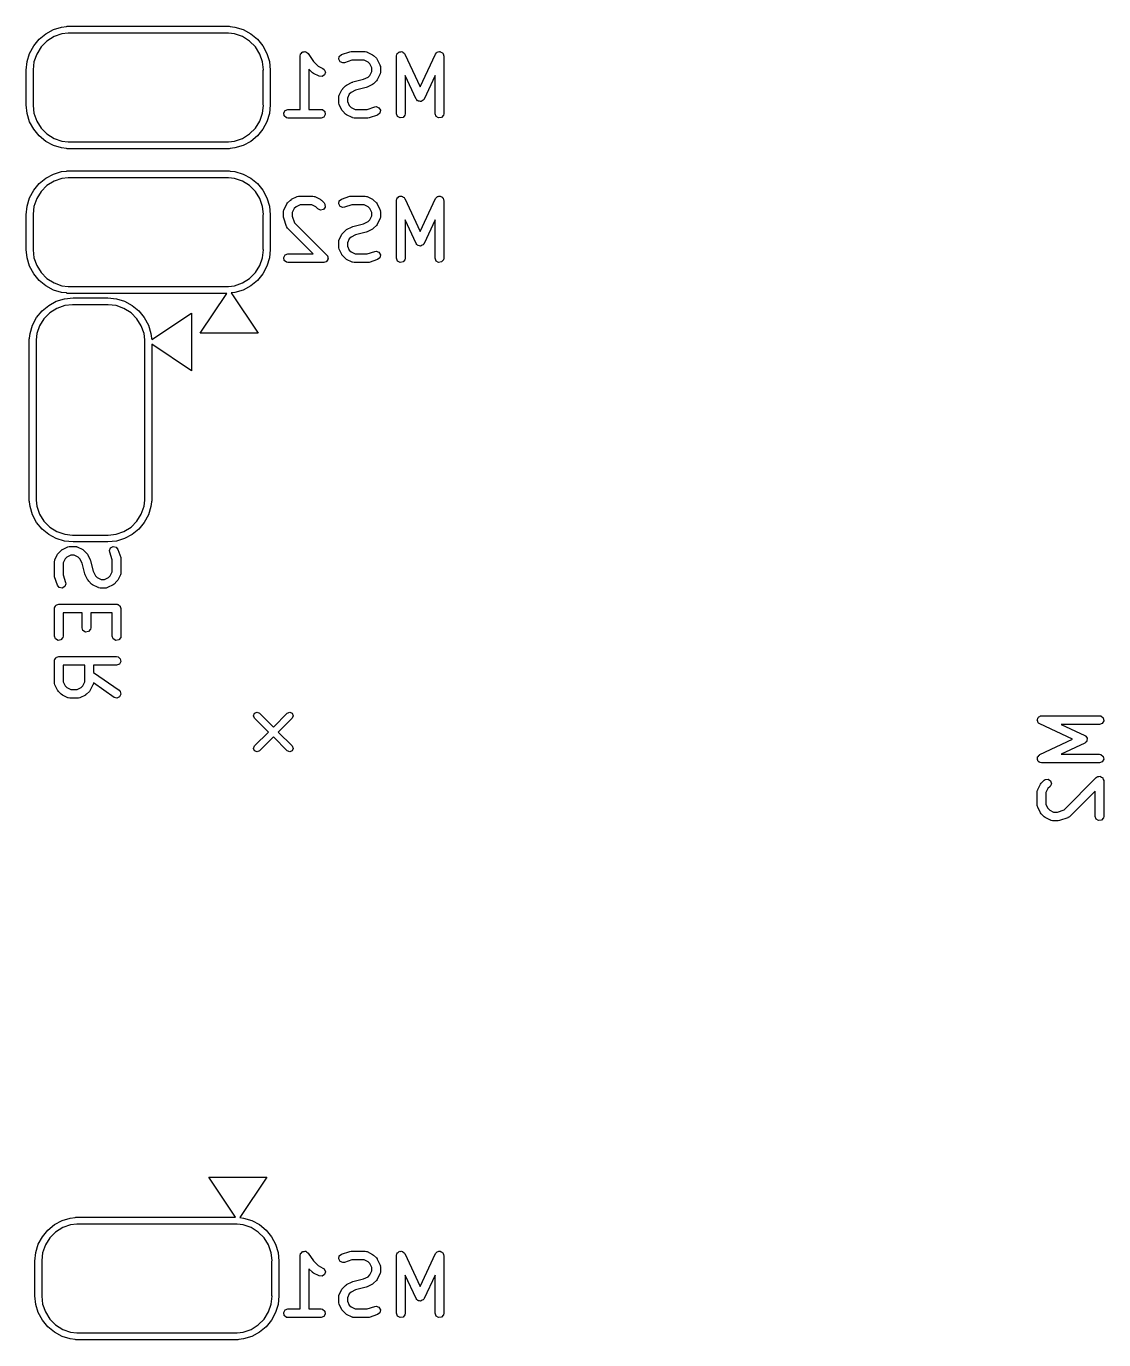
# Model space of a CAD drawing. Extents: x 100.2 to 143.8, y -105 to -53.7.
# Drawn here: x 125.14 to 143.78, y -78.16 to -55.44 of the extents above; entities that cross this region are included whole.
import ezdxf

# ---------------------------------------------------------------- set-up
doc = ezdxf.new("R2010")
doc.units = 0
doc.layers.add('BLACK', color=7, linetype='CONTINUOUS')

msp = doc.modelspace()

# ---------------------------------------------------------------- linework, layer by layer
at = {"layer": 'BLACK', "linetype": 'CONTINUOUS'}
for p, q in [((125.268, -55.7778), (125.363, -55.6626)), ((125.363, -55.6626), (125.478, -55.5681)), ((125.478, -55.5681), (125.609, -55.4979)), ((125.621, -55.6197), (125.498, -55.6965)), ((125.609, -55.4979), (125.752, -55.4546)), ((125.757, -55.5721), (125.621, -55.6197)), ((125.752, -55.4546), (125.834, -55.4465)), ((125.864, -55.56), (125.757, -55.5721)), ((125.834, -55.4465), (125.85, -55.44)), ((125.85, -55.44), (128.65, -55.44)), ((128.636, -55.56), (125.864, -55.56)), ((128.743, -55.5721), (128.636, -55.56)), ((128.65, -55.44), (128.666, -55.4465)), ((128.666, -55.4465), (128.748, -55.4546)), ((128.879, -55.6197), (128.743, -55.5721)), ((128.748, -55.4546), (128.891, -55.4979)), ((129.002, -55.6965), (128.879, -55.6197)), ((128.891, -55.4979), (129.022, -55.5681)), ((129.022, -55.5681), (129.137, -55.6626)), ((129.137, -55.6626), (129.232, -55.7778)), ((125.198, -55.9092), (125.268, -55.7778)), ((125.396, -55.7984), (125.32, -55.9206)), ((125.498, -55.6965), (125.396, -55.7984)), ((129.104, -55.7984), (129.002, -55.6965)), ((129.18, -55.9206), (129.104, -55.7984)), ((129.232, -55.7778), (129.302, -55.9092)), ((129.901, -55.9041), (129.915, -55.8874)), ((129.915, -55.8874), (129.919, -55.8867)), ((129.919, -55.8867), (129.922, -55.8837)), ((129.922, -55.8837), (129.944, -55.8823)), ((129.944, -55.8823), (129.965, -55.8785)), ((129.965, -55.8785), (129.969, -55.8807)), ((129.969, -55.8807), (129.973, -55.8804)), ((129.973, -55.8804), (129.991, -55.8933)), ((130.595, -55.9288), (130.738, -55.8812)), ((130.738, -55.8812), (130.76, -55.8779)), ((130.76, -55.8779), (130.762, -55.8774)), ((130.762, -55.8774), (131, -55.8774)), ((131, -55.8774), (131.026, -55.8819)), ((131.026, -55.8819), (131.029, -55.8848)), ((131.029, -55.8848), (131.034, -55.8853)), ((131.034, -55.8853), (131.129, -55.9329)), ((131.571, -55.9), (131.582, -55.8874)), ((131.582, -55.8874), (131.591, -55.8857)), ((131.591, -55.8857), (131.6, -55.8799)), ((131.6, -55.8799), (131.616, -55.8814)), ((131.616, -55.8814), (131.632, -55.8785)), ((131.632, -55.8785), (131.641, -55.8835)), ((131.641, -55.8835), (131.651, -55.8844)), ((131.651, -55.8844), (131.662, -55.896)), ((132.242, -55.8951), (132.248, -55.8874)), ((132.248, -55.8874), (132.264, -55.8846)), ((132.264, -55.8846), (132.279, -55.8777)), ((132.279, -55.8777), (132.289, -55.8803)), ((132.289, -55.8803), (132.299, -55.8785)), ((132.299, -55.8785), (132.313, -55.8867)), ((132.313, -55.8867), (132.329, -55.891)), ((132.329, -55.891), (132.334, -55.8992)), ((125.14, -56.2), (125.155, -56.0517)), ((125.155, -56.0517), (125.198, -55.9092)), ((125.272, -56.0567), (125.257, -56.1923)), ((125.32, -55.9206), (125.272, -56.0567)), ((129.228, -56.0567), (129.18, -55.9206)), ((129.243, -56.1923), (129.228, -56.0567)), ((129.302, -55.9092), (129.345, -56.0517)), ((129.345, -56.0517), (129.36, -56.2)), ((129.877, -55.9524), (129.882, -55.9267)), ((129.877, -56.8774), (129.877, -55.9524)), ((129.882, -55.9267), (129.885, -55.9234)), ((129.885, -55.9191), (129.901, -55.9041)), ((129.885, -55.9234), (129.885, -55.9191)), ((129.991, -55.8933), (130.01, -55.9042)), ((130.01, -55.9042), (130.011, -55.9082)), ((130.011, -55.9082), (130.015, -55.9108)), ((130.015, -55.9108), (130.106, -56.0475)), ((130.106, -56.0475), (130.187, -56.1288)), ((130.545, -56.011), (130.555, -55.9607)), ((130.569, -56.0561), (130.545, -56.011)), ((130.555, -55.9607), (130.595, -55.9288)), ((130.617, -56.075), (130.569, -56.0561)), ((130.643, -56.0712), (130.617, -56.075)), ((130.774, -56.0274), (130.643, -56.0712)), ((130.982, -56.0274), (130.774, -56.0274)), ((131.051, -56.0616), (130.982, -56.0274)), ((131.081, -56.092), (131.051, -56.0616)), ((131.115, -56.1606), (131.081, -56.092)), ((131.129, -55.9329), (131.147, -55.9463)), ((131.147, -55.9463), (131.148, -55.947)), ((131.148, -55.947), (131.196, -55.9946)), ((131.196, -55.9946), (131.209, -56.013)), ((131.209, -56.013), (131.21, -56.0141)), ((131.21, -56.0141), (131.258, -56.1093)), ((131.258, -56.1093), (131.265, -56.1343)), ((131.544, -55.9524), (131.549, -55.9267)), ((131.544, -56.9524), (131.544, -55.9524)), ((131.549, -55.9267), (131.555, -55.9191)), ((131.555, -55.9191), (131.558, -55.9094)), ((131.558, -55.9094), (131.571, -55.9)), ((131.662, -55.896), (131.677, -55.9042)), ((131.677, -55.9042), (131.68, -55.9136)), ((131.68, -55.9136), (131.687, -55.9207)), ((131.687, -55.9207), (131.952, -56.4893)), ((131.952, -56.4893), (132.218, -55.9207)), ((132.218, -55.9207), (132.233, -55.8993)), ((132.233, -55.8993), (132.242, -55.8951)), ((132.334, -55.8992), (132.343, -55.9042)), ((132.343, -55.9042), (132.349, -55.9196)), ((132.349, -55.9196), (132.358, -55.933)), ((132.358, -55.933), (132.357, -55.943)), ((132.357, -55.943), (132.361, -55.9524)), ((132.361, -55.9524), (132.361, -56.9524)), ((125.14, -56.8), (125.14, -56.2)), ((125.257, -56.1923), (125.26, -56.2)), ((125.26, -56.2), (125.26, -56.8)), ((129.24, -56.2), (129.243, -56.1923)), ((129.24, -56.8), (129.24, -56.2)), ((129.36, -56.2), (129.36, -56.8)), ((130.09, -56.2435), (130.027, -56.1811)), ((130.027, -56.1811), (130.027, -56.8774)), ((130.091, -56.2442), (130.09, -56.2435)), ((130.109, -56.2576), (130.091, -56.2442)), ((130.205, -56.3052), (130.109, -56.2576)), ((130.187, -56.1288), (130.272, -56.171)), ((130.256, -56.311), (130.205, -56.3052)), ((130.298, -56.2828), (130.256, -56.311)), ((130.272, -56.171), (130.293, -56.1865)), ((130.293, -56.1865), (130.313, -56.2336)), ((130.313, -56.2336), (130.298, -56.2828)), ((130.974, -56.3578), (131.051, -56.3193)), ((131.051, -56.3193), (131.081, -56.2889)), ((131.081, -56.2889), (131.115, -56.2204)), ((131.115, -56.2204), (131.115, -56.1606)), ((131.258, -56.2716), (131.21, -56.3669)), ((131.261, -56.2637), (131.258, -56.2672)), ((131.258, -56.2672), (131.258, -56.2716)), ((131.265, -56.2381), (131.261, -56.2637)), ((131.265, -56.1343), (131.264, -56.1386)), ((131.264, -56.1386), (131.265, -56.1429)), ((131.265, -56.1429), (131.265, -56.2381)), ((131.884, -56.6984), (131.694, -56.2904)), ((131.694, -56.2904), (131.694, -56.9524)), ((132.211, -56.2904), (132.02, -56.6984)), ((132.211, -56.9524), (132.211, -56.2904)), ((130.552, -56.6331), (130.6, -56.5379)), ((130.6, -56.5379), (130.613, -56.5199)), ((130.613, -56.5199), (130.614, -56.5184)), ((130.614, -56.5184), (130.661, -56.4708)), ((130.661, -56.4708), (130.68, -56.4579)), ((130.68, -56.4579), (130.681, -56.4567)), ((130.681, -56.4567), (130.776, -56.4091)), ((130.836, -56.547), (130.759, -56.5854)), ((130.776, -56.4091), (130.788, -56.4054)), ((130.788, -56.4054), (130.791, -56.4034)), ((130.791, -56.4034), (130.974, -56.3578)), ((131.018, -56.5013), (130.836, -56.547)), ((131.021, -56.4993), (131.018, -56.5013)), ((131.034, -56.4957), (131.021, -56.4993)), ((131.129, -56.448), (131.034, -56.4957)), ((131.13, -56.4468), (131.129, -56.448)), ((131.148, -56.434), (131.13, -56.4468)), ((131.196, -56.3864), (131.148, -56.434)), ((131.197, -56.3849), (131.196, -56.3864)), ((131.21, -56.3669), (131.197, -56.3849)), ((125.155, -56.9483), (125.14, -56.8)), ((125.26, -56.8), (125.257, -56.8077)), ((129.243, -56.8077), (129.24, -56.8)), ((129.36, -56.8), (129.345, -56.9483)), ((130.544, -56.6667), (130.549, -56.641)), ((130.544, -56.7619), (130.544, -56.6667)), ((130.546, -56.7661), (130.544, -56.7619)), ((130.545, -56.7705), (130.546, -56.7661)), ((130.552, -56.7954), (130.545, -56.7705)), ((130.549, -56.641), (130.551, -56.6376)), ((130.551, -56.6376), (130.552, -56.6331)), ((130.6, -56.8907), (130.552, -56.7954)), ((130.728, -56.6159), (130.694, -56.6844)), ((130.694, -56.6844), (130.694, -56.7442)), ((130.694, -56.7442), (130.728, -56.8127)), ((130.759, -56.5854), (130.728, -56.6159)), ((131.898, -56.7121), (131.884, -56.6984)), ((131.909, -56.7281), (131.898, -56.7121)), ((131.916, -56.7298), (131.909, -56.7281)), ((131.921, -56.7346), (131.916, -56.7298)), ((131.94, -56.7363), (131.921, -56.7346)), ((131.959, -56.7414), (131.94, -56.7363)), ((131.965, -56.7385), (131.959, -56.7414)), ((131.972, -56.7391), (131.965, -56.7385)), ((131.988, -56.7279), (131.972, -56.7391)), ((132.005, -56.7197), (131.988, -56.7279)), ((132.011, -56.7116), (132.005, -56.7197)), ((132.014, -56.7097), (132.011, -56.7116)), ((132.015, -56.7065), (132.014, -56.7097)), ((132.02, -56.6984), (132.015, -56.7065)), ((125.198, -57.0908), (125.155, -56.9483)), ((125.257, -56.8077), (125.272, -56.9433)), ((125.272, -56.9433), (125.32, -57.0794)), ((129.18, -57.0794), (129.228, -56.9433)), ((129.228, -56.9433), (129.243, -56.8077)), ((129.345, -56.9483), (129.302, -57.0908)), ((129.593, -56.9394), (129.618, -56.8949)), ((129.602, -56.9899), (129.593, -56.9394)), ((129.641, -57.0229), (129.602, -56.9899)), ((129.618, -56.8949), (129.667, -56.8774)), ((129.667, -57.0274), (129.641, -57.0229)), ((129.667, -56.8774), (129.877, -56.8774)), ((130.027, -56.8774), (130.238, -56.8774)), ((130.238, -56.8774), (130.264, -56.8819)), ((130.286, -57.0098), (130.238, -57.0274)), ((130.264, -56.8819), (130.303, -56.9149)), ((130.312, -56.9654), (130.286, -57.0098)), ((130.303, -56.9149), (130.312, -56.9654)), ((130.601, -56.8918), (130.6, -56.8907)), ((130.614, -56.9102), (130.601, -56.8918)), ((130.661, -56.9578), (130.614, -56.9102)), ((130.663, -56.9585), (130.661, -56.9578)), ((130.681, -56.9718), (130.663, -56.9585)), ((130.776, -57.0195), (130.681, -56.9718)), ((130.728, -56.8127), (130.759, -56.8431)), ((130.759, -56.8431), (130.827, -56.8774)), ((130.78, -57.02), (130.776, -57.0195)), ((130.784, -57.0229), (130.78, -57.02)), ((130.81, -57.0274), (130.784, -57.0229)), ((130.827, -56.8774), (131.035, -56.8774)), ((131.035, -56.8774), (131.167, -56.8336)), ((131.049, -57.0268), (131.048, -57.0274)), ((131.071, -57.0235), (131.049, -57.0268)), ((131.214, -56.9759), (131.071, -57.0235)), ((131.167, -56.8336), (131.193, -56.8298)), ((131.193, -56.8298), (131.24, -56.8486)), ((131.254, -56.944), (131.214, -56.9759)), ((131.24, -56.8486), (131.265, -56.8938)), ((131.265, -56.8938), (131.254, -56.944)), ((131.562, -57.0006), (131.544, -56.9524)), ((131.606, -57.0262), (131.562, -57.0006)), ((131.657, -57.0173), (131.606, -57.0262)), ((131.69, -56.978), (131.657, -57.0173)), ((131.694, -56.9524), (131.69, -56.978)), ((132.228, -57.0006), (132.211, -56.9524)), ((132.273, -57.0262), (132.228, -57.0006)), ((132.323, -57.0173), (132.273, -57.0262)), ((132.356, -56.978), (132.323, -57.0173)), ((132.361, -56.9524), (132.356, -56.978)), ((125.268, -57.2222), (125.198, -57.0908)), ((125.363, -57.3374), (125.268, -57.2222)), ((125.32, -57.0794), (125.396, -57.2016)), ((125.396, -57.2016), (125.498, -57.3035)), ((129.002, -57.3035), (129.104, -57.2016)), ((129.104, -57.2016), (129.18, -57.0794)), ((129.232, -57.2222), (129.137, -57.3374)), ((129.302, -57.0908), (129.232, -57.2222)), ((130.238, -57.0274), (129.667, -57.0274)), ((131.048, -57.0274), (130.81, -57.0274)), ((125.478, -57.4319), (125.363, -57.3374)), ((125.609, -57.5021), (125.478, -57.4319)), ((125.498, -57.3035), (125.621, -57.3803)), ((125.621, -57.3803), (125.757, -57.4279)), ((125.757, -57.4279), (125.864, -57.44)), ((125.864, -57.44), (128.636, -57.44)), ((128.636, -57.44), (128.743, -57.4279)), ((128.743, -57.4279), (128.879, -57.3803)), ((128.879, -57.3803), (129.002, -57.3035)), ((129.022, -57.4319), (128.891, -57.5021)), ((129.137, -57.3374), (129.022, -57.4319)), ((125.752, -57.5454), (125.609, -57.5021)), ((125.834, -57.5535), (125.752, -57.5454)), ((125.85, -57.56), (125.834, -57.5535)), ((128.65, -57.56), (125.85, -57.56)), ((128.666, -57.5535), (128.65, -57.56)), ((128.748, -57.5454), (128.666, -57.5535)), ((128.891, -57.5021), (128.748, -57.5454)), ((125.268, -58.2778), (125.363, -58.1626)), ((125.363, -58.1626), (125.478, -58.0681)), ((125.478, -58.0681), (125.609, -57.9979)), ((125.621, -58.1197), (125.498, -58.1965)), ((125.609, -57.9979), (125.752, -57.9546)), ((125.757, -58.0721), (125.621, -58.1197)), ((125.752, -57.9546), (125.834, -57.9465)), ((125.864, -58.06), (125.757, -58.0721)), ((125.834, -57.9465), (125.85, -57.94)), ((125.85, -57.94), (128.65, -57.94)), ((128.636, -58.06), (125.864, -58.06)), ((128.743, -58.0721), (128.636, -58.06)), ((128.65, -57.94), (128.666, -57.9465)), ((128.666, -57.9465), (128.748, -57.9546)), ((128.879, -58.1197), (128.743, -58.0721)), ((128.748, -57.9546), (128.891, -57.9979)), ((129.002, -58.1965), (128.879, -58.1197)), ((128.891, -57.9979), (129.022, -58.0681)), ((129.022, -58.0681), (129.137, -58.1626)), ((129.137, -58.1626), (129.232, -58.2778)), ((125.198, -58.4092), (125.268, -58.2778)), ((125.396, -58.2984), (125.32, -58.4206)), ((125.498, -58.1965), (125.396, -58.2984)), ((129.104, -58.2984), (129.002, -58.1965)), ((129.18, -58.4206), (129.104, -58.2984)), ((129.232, -58.2778), (129.302, -58.4092)), ((129.728, -58.4329), (129.824, -58.3853)), ((129.824, -58.3853), (129.849, -58.3779)), ((129.849, -58.3779), (129.853, -58.3789)), ((129.853, -58.3789), (129.857, -58.3774)), ((129.857, -58.3774), (130.095, -58.3774)), ((130.095, -58.3774), (130.121, -58.3819)), ((130.121, -58.3819), (130.124, -58.3848)), ((130.124, -58.3848), (130.129, -58.3853)), ((130.129, -58.3853), (130.224, -58.4329)), ((130.595, -58.4288), (130.738, -58.3812)), ((130.738, -58.3812), (130.76, -58.3779)), ((130.76, -58.3779), (130.762, -58.3774)), ((130.762, -58.3774), (131, -58.3774)), ((131, -58.3774), (131.026, -58.3819)), ((131.026, -58.3819), (131.029, -58.3848)), ((131.029, -58.3848), (131.034, -58.3853)), ((131.034, -58.3853), (131.129, -58.4329)), ((131.571, -58.4), (131.582, -58.3874)), ((131.582, -58.3874), (131.591, -58.3857)), ((131.591, -58.3857), (131.6, -58.3799)), ((131.6, -58.3799), (131.616, -58.3814)), ((131.616, -58.3814), (131.632, -58.3785)), ((131.632, -58.3785), (131.641, -58.3835)), ((131.641, -58.3835), (131.651, -58.3844)), ((131.651, -58.3844), (131.662, -58.396)), ((132.242, -58.3951), (132.248, -58.3874)), ((132.248, -58.3874), (132.264, -58.3846)), ((132.264, -58.3846), (132.279, -58.3777)), ((132.279, -58.3777), (132.289, -58.3803)), ((132.289, -58.3803), (132.299, -58.3785)), ((132.299, -58.3785), (132.313, -58.3867)), ((132.313, -58.3867), (132.329, -58.391)), ((125.14, -58.7), (125.155, -58.5517)), ((125.155, -58.5517), (125.198, -58.4092)), ((125.272, -58.5567), (125.257, -58.6923)), ((125.32, -58.4206), (125.272, -58.5567)), ((129.228, -58.5567), (129.18, -58.4206)), ((129.243, -58.6923), (129.228, -58.5567)), ((129.302, -58.4092), (129.345, -58.5517)), ((129.345, -58.5517), (129.36, -58.7)), ((129.592, -58.6429), (129.596, -58.6172)), ((129.596, -58.6172), (129.599, -58.6138)), ((129.599, -58.6138), (129.6, -58.6093)), ((129.6, -58.6093), (129.647, -58.5141)), ((129.647, -58.5141), (129.661, -58.4961)), ((129.661, -58.4946), (129.709, -58.447)), ((129.661, -58.4961), (129.661, -58.4946)), ((129.709, -58.447), (129.727, -58.4341)), ((129.727, -58.4341), (129.728, -58.4329)), ((129.776, -58.592), (129.742, -58.6606)), ((129.806, -58.5616), (129.776, -58.592)), ((129.875, -58.5274), (129.806, -58.5616)), ((130.078, -58.5274), (129.875, -58.5274)), ((130.146, -58.5616), (130.078, -58.5274)), ((130.185, -58.6007), (130.146, -58.5616)), ((130.232, -58.6223), (130.185, -58.6007)), ((130.224, -58.4329), (130.242, -58.4463)), ((130.281, -58.6091), (130.232, -58.6223)), ((130.242, -58.4463), (130.244, -58.447)), ((130.244, -58.447), (130.291, -58.4946)), ((130.311, -58.567), (130.281, -58.6091)), ((130.291, -58.4946), (130.306, -58.5159)), ((130.306, -58.5159), (130.311, -58.567)), ((130.545, -58.511), (130.555, -58.4607)), ((130.569, -58.5561), (130.545, -58.511)), ((130.555, -58.4607), (130.595, -58.4288)), ((130.617, -58.575), (130.569, -58.5561)), ((130.643, -58.5712), (130.617, -58.575)), ((130.774, -58.5274), (130.643, -58.5712)), ((130.982, -58.5274), (130.774, -58.5274)), ((131.051, -58.5616), (130.982, -58.5274)), ((131.081, -58.592), (131.051, -58.5616)), ((131.115, -58.6606), (131.081, -58.592)), ((131.129, -58.4329), (131.147, -58.4463)), ((131.147, -58.4463), (131.148, -58.447)), ((131.148, -58.447), (131.196, -58.4946)), ((131.196, -58.4946), (131.209, -58.513)), ((131.209, -58.513), (131.21, -58.5141)), ((131.21, -58.5141), (131.258, -58.6093)), ((131.258, -58.6093), (131.265, -58.6343)), ((131.544, -58.4524), (131.549, -58.4267)), ((131.544, -59.4524), (131.544, -58.4524)), ((131.549, -58.4267), (131.555, -58.4191)), ((131.555, -58.4191), (131.558, -58.4094)), ((131.558, -58.4094), (131.571, -58.4)), ((131.662, -58.396), (131.677, -58.4042)), ((131.677, -58.4042), (131.68, -58.4136)), ((131.68, -58.4136), (131.687, -58.4207)), ((131.687, -58.4207), (131.952, -58.9893)), ((131.952, -58.9893), (132.218, -58.4207)), ((132.218, -58.4207), (132.233, -58.3993)), ((132.233, -58.3993), (132.242, -58.3951)), ((132.329, -58.391), (132.334, -58.3992)), ((132.334, -58.3992), (132.343, -58.4042)), ((132.343, -58.4042), (132.349, -58.4196)), ((132.349, -58.4196), (132.358, -58.433)), ((132.358, -58.433), (132.357, -58.443)), ((132.357, -58.443), (132.361, -58.4524)), ((132.361, -58.4524), (132.361, -59.4524)), ((125.14, -59.3), (125.14, -58.7)), ((125.257, -58.6923), (125.26, -58.7)), ((125.26, -58.7), (125.26, -59.3)), ((129.24, -58.7), (129.243, -58.6923)), ((129.24, -59.3), (129.24, -58.7)), ((129.36, -58.7), (129.36, -59.3)), ((129.592, -58.7381), (129.592, -58.6429)), ((129.592, -58.7396), (129.592, -58.7381)), ((129.596, -58.7618), (129.592, -58.7396)), ((129.643, -58.9047), (129.596, -58.7618)), ((129.742, -58.6606), (129.742, -58.7259)), ((129.742, -58.7259), (129.78, -58.8404)), ((129.78, -58.8404), (130.339, -59.3993)), ((130.974, -58.8578), (131.051, -58.8193)), ((131.051, -58.8193), (131.081, -58.7889)), ((131.081, -58.7889), (131.115, -58.7204)), ((131.115, -58.7204), (131.115, -58.6606)), ((131.258, -58.7716), (131.21, -58.8669)), ((131.261, -58.7637), (131.258, -58.7672)), ((131.258, -58.7672), (131.258, -58.7716)), ((131.265, -58.7381), (131.261, -58.7637)), ((131.265, -58.6343), (131.264, -58.6386)), ((131.264, -58.6386), (131.265, -58.6429)), ((131.265, -58.6429), (131.265, -58.7381)), ((131.884, -59.1984), (131.694, -58.7904)), ((131.694, -58.7904), (131.694, -59.4524)), ((132.211, -58.7904), (132.02, -59.1984)), ((132.211, -59.4524), (132.211, -58.7904)), ((129.646, -58.9082), (129.643, -58.9047)), ((129.646, -58.9126), (129.646, -58.9082)), ((129.661, -58.934), (129.646, -58.9126)), ((130.105, -59.3774), (129.661, -58.934)), ((130.552, -59.1331), (130.6, -59.0379)), ((130.6, -59.0379), (130.613, -59.0199)), ((130.613, -59.0199), (130.614, -59.0184)), ((130.614, -59.0184), (130.661, -58.9708)), ((130.661, -58.9708), (130.68, -58.9579)), ((130.68, -58.9579), (130.681, -58.9567)), ((130.681, -58.9567), (130.776, -58.9091)), ((130.836, -59.047), (130.759, -59.0854)), ((130.776, -58.9091), (130.788, -58.9054)), ((130.788, -58.9054), (130.791, -58.9034)), ((130.791, -58.9034), (130.974, -58.8578)), ((131.018, -59.0013), (130.836, -59.047)), ((131.021, -58.9993), (131.018, -59.0013)), ((131.034, -58.9957), (131.021, -58.9993)), ((131.129, -58.948), (131.034, -58.9957)), ((131.13, -58.9468), (131.129, -58.948)), ((131.148, -58.934), (131.13, -58.9468)), ((131.196, -58.8864), (131.148, -58.934)), ((131.197, -58.8849), (131.196, -58.8864)), ((131.21, -58.8669), (131.197, -58.8849)), ((130.544, -59.1667), (130.549, -59.141)), ((130.544, -59.2619), (130.544, -59.1667)), ((130.546, -59.2661), (130.544, -59.2619)), ((130.545, -59.2705), (130.546, -59.2661)), ((130.552, -59.2954), (130.545, -59.2705)), ((130.549, -59.141), (130.551, -59.1376)), ((130.551, -59.1376), (130.552, -59.1331)), ((130.6, -59.3907), (130.552, -59.2954)), ((130.728, -59.1159), (130.694, -59.1844)), ((130.694, -59.1844), (130.694, -59.2442)), ((130.694, -59.2442), (130.728, -59.3127)), ((130.759, -59.0854), (130.728, -59.1159)), ((131.898, -59.2121), (131.884, -59.1984)), ((131.909, -59.2281), (131.898, -59.2121)), ((131.916, -59.2298), (131.909, -59.2281)), ((131.921, -59.2346), (131.916, -59.2298)), ((131.94, -59.2363), (131.921, -59.2346)), ((131.959, -59.2414), (131.94, -59.2363)), ((131.965, -59.2385), (131.959, -59.2414)), ((131.972, -59.2391), (131.965, -59.2385)), ((131.988, -59.2279), (131.972, -59.2391)), ((132.005, -59.2197), (131.988, -59.2279)), ((132.011, -59.2116), (132.005, -59.2197)), ((132.014, -59.2097), (132.011, -59.2116)), ((132.015, -59.2065), (132.014, -59.2097)), ((132.02, -59.1984), (132.015, -59.2065)), ((125.155, -59.4483), (125.14, -59.3)), ((125.198, -59.5908), (125.155, -59.4483)), ((125.26, -59.3), (125.257, -59.3077)), ((125.257, -59.3077), (125.272, -59.4433)), ((125.272, -59.4433), (125.32, -59.5794)), ((129.18, -59.5794), (129.228, -59.4433)), ((129.228, -59.4433), (129.243, -59.3077)), ((129.243, -59.3077), (129.24, -59.3)), ((129.345, -59.4483), (129.302, -59.5908)), ((129.36, -59.3), (129.345, -59.4483)), ((129.593, -59.4394), (129.618, -59.3949)), ((129.602, -59.4899), (129.593, -59.4394)), ((129.641, -59.5229), (129.602, -59.4899)), ((129.618, -59.3949), (129.667, -59.3774)), ((129.667, -59.5274), (129.641, -59.5229)), ((129.667, -59.3774), (130.105, -59.3774)), ((130.307, -59.5197), (130.286, -59.5274)), ((130.329, -59.5138), (130.307, -59.5197)), ((130.331, -59.511), (130.329, -59.5138)), ((130.334, -59.5098), (130.331, -59.511)), ((130.345, -59.4903), (130.334, -59.5098)), ((130.339, -59.3993), (130.348, -59.4128)), ((130.358, -59.4718), (130.345, -59.4903)), ((130.348, -59.4128), (130.351, -59.4149)), ((130.351, -59.4149), (130.351, -59.4169)), ((130.351, -59.4169), (130.354, -59.4207)), ((130.354, -59.4207), (130.356, -59.4432)), ((130.356, -59.4432), (130.36, -59.4654)), ((130.36, -59.4654), (130.358, -59.4684)), ((130.358, -59.4684), (130.358, -59.4718)), ((130.601, -59.3918), (130.6, -59.3907)), ((130.614, -59.4102), (130.601, -59.3918)), ((130.661, -59.4578), (130.614, -59.4102)), ((130.663, -59.4585), (130.661, -59.4578)), ((130.681, -59.4718), (130.663, -59.4585)), ((130.776, -59.5195), (130.681, -59.4718)), ((130.728, -59.3127), (130.759, -59.3431)), ((130.759, -59.3431), (130.827, -59.3774)), ((130.78, -59.52), (130.776, -59.5195)), ((130.784, -59.5229), (130.78, -59.52)), ((130.81, -59.5274), (130.784, -59.5229)), ((130.827, -59.3774), (131.035, -59.3774)), ((131.035, -59.3774), (131.167, -59.3336)), ((131.071, -59.5235), (131.049, -59.5268)), ((131.214, -59.4759), (131.071, -59.5235)), ((131.167, -59.3336), (131.193, -59.3298)), ((131.193, -59.3298), (131.24, -59.3486)), ((131.254, -59.444), (131.214, -59.4759)), ((131.24, -59.3486), (131.265, -59.3938)), ((131.265, -59.3938), (131.254, -59.444)), ((131.562, -59.5006), (131.544, -59.4524)), ((131.606, -59.5262), (131.562, -59.5006)), ((131.657, -59.5173), (131.606, -59.5262)), ((131.69, -59.478), (131.657, -59.5173)), ((131.694, -59.4524), (131.69, -59.478)), ((132.228, -59.5006), (132.211, -59.4524)), ((132.273, -59.5262), (132.228, -59.5006)), ((132.323, -59.5173), (132.273, -59.5262)), ((132.356, -59.478), (132.323, -59.5173)), ((132.361, -59.4524), (132.356, -59.478)), ((125.268, -59.7222), (125.198, -59.5908)), ((125.363, -59.8374), (125.268, -59.7222)), ((125.32, -59.5794), (125.396, -59.7016)), ((125.396, -59.7016), (125.498, -59.8035)), ((129.002, -59.8035), (129.104, -59.7016)), ((129.104, -59.7016), (129.18, -59.5794)), ((129.232, -59.7222), (129.137, -59.8374)), ((129.302, -59.5908), (129.232, -59.7222)), ((130.286, -59.5274), (129.667, -59.5274)), ((131.048, -59.5274), (130.81, -59.5274)), ((131.049, -59.5268), (131.048, -59.5274)), ((125.478, -59.9319), (125.363, -59.8374)), ((125.609, -60.0021), (125.478, -59.9319)), ((125.498, -59.8035), (125.621, -59.8803)), ((125.621, -59.8803), (125.757, -59.9279)), ((125.757, -59.9279), (125.864, -59.94)), ((125.864, -59.94), (128.636, -59.94)), ((128.636, -59.94), (128.743, -59.9279)), ((128.743, -59.9279), (128.879, -59.8803)), ((128.879, -59.8803), (129.002, -59.8035)), ((129.022, -59.9319), (128.891, -60.0021)), ((129.137, -59.8374), (129.022, -59.9319)), ((125.528, -60.2681), (125.659, -60.1979)), ((125.752, -60.0454), (125.609, -60.0021)), ((125.659, -60.1979), (125.802, -60.1546)), ((125.834, -60.0535), (125.752, -60.0454)), ((125.802, -60.1546), (125.95, -60.14)), ((125.85, -60.06), (125.834, -60.0535)), ((128.61, -60.06), (125.85, -60.06)), ((125.95, -60.14), (126.55, -60.14)), ((126.55, -60.14), (126.698, -60.1546)), ((126.698, -60.1546), (126.841, -60.1979)), ((126.841, -60.1979), (126.972, -60.2681)), ((128.15, -60.75), (128.61, -60.06)), ((128.748, -60.0454), (128.684, -60.0517)), ((128.684, -60.0517), (129.15, -60.75)), ((128.891, -60.0021), (128.748, -60.0454)), ((125.318, -60.4778), (125.413, -60.3626)), ((125.413, -60.3626), (125.528, -60.2681)), ((125.548, -60.3965), (125.446, -60.4984)), ((125.671, -60.3197), (125.548, -60.3965)), ((125.807, -60.2721), (125.671, -60.3197)), ((125.942, -60.2568), (125.807, -60.2721)), ((125.95, -60.26), (125.942, -60.2568)), ((126.55, -60.26), (125.95, -60.26)), ((126.558, -60.2568), (126.55, -60.26)), ((126.693, -60.2721), (126.558, -60.2568)), ((126.829, -60.3197), (126.693, -60.2721)), ((126.952, -60.3965), (126.829, -60.3197)), ((127.054, -60.4984), (126.952, -60.3965)), ((126.972, -60.2681), (127.087, -60.3626)), ((127.087, -60.3626), (127.182, -60.4778)), ((127.31, -60.86), (128, -60.4)), ((128, -60.4), (128, -61.4)), ((125.205, -60.7517), (125.248, -60.6092)), ((125.248, -60.6092), (125.318, -60.4778)), ((125.37, -60.6206), (125.322, -60.7567)), ((125.446, -60.4984), (125.37, -60.6206)), ((127.13, -60.6206), (127.054, -60.4984)), ((127.178, -60.7567), (127.13, -60.6206)), ((127.182, -60.4778), (127.252, -60.6092)), ((127.252, -60.6092), (127.295, -60.7517)), ((125.19, -60.85), (125.196, -60.8344)), ((125.19, -63.65), (125.19, -60.85)), ((125.196, -60.8344), (125.205, -60.7517)), ((125.322, -60.7567), (125.31, -60.8641)), ((125.31, -60.8641), (125.31, -63.6359)), ((127.19, -60.8641), (127.178, -60.7567)), ((127.19, -63.6359), (127.19, -60.8641)), ((127.295, -60.7517), (127.304, -60.8344)), ((127.304, -60.8344), (127.31, -60.85)), ((127.31, -60.85), (127.31, -60.86)), ((129.15, -60.75), (128.15, -60.75)), ((128, -61.4), (127.31, -60.94)), ((127.31, -60.94), (127.31, -63.65)), ((125.196, -63.6656), (125.19, -63.65)), ((125.205, -63.7483), (125.196, -63.6656)), ((125.248, -63.8908), (125.205, -63.7483)), ((125.31, -63.6359), (125.322, -63.7433)), ((125.322, -63.7433), (125.37, -63.8794)), ((127.13, -63.8794), (127.178, -63.7433)), ((127.178, -63.7433), (127.19, -63.6359)), ((127.295, -63.7483), (127.252, -63.8908)), ((127.304, -63.6656), (127.295, -63.7483)), ((127.31, -63.65), (127.304, -63.6656)), ((125.318, -64.0222), (125.248, -63.8908)), ((125.413, -64.1374), (125.318, -64.0222)), ((125.37, -63.8794), (125.446, -64.0016)), ((125.446, -64.0016), (125.548, -64.1035)), ((126.952, -64.1035), (127.054, -64.0016)), ((127.054, -64.0016), (127.13, -63.8794)), ((127.182, -64.0222), (127.087, -64.1374)), ((127.252, -63.8908), (127.182, -64.0222)), ((125.528, -64.2319), (125.413, -64.1374)), ((125.659, -64.3021), (125.528, -64.2319)), ((125.548, -64.1035), (125.671, -64.1803)), ((125.671, -64.1803), (125.807, -64.2279)), ((125.807, -64.2279), (125.942, -64.2432)), ((125.942, -64.2432), (125.95, -64.24)), ((125.95, -64.24), (126.55, -64.24)), ((126.55, -64.24), (126.558, -64.2432)), ((126.558, -64.2432), (126.693, -64.2279)), ((126.693, -64.2279), (126.829, -64.1803)), ((126.829, -64.1803), (126.952, -64.1035)), ((126.972, -64.2319), (126.841, -64.3021)), ((127.087, -64.1374), (126.972, -64.2319)), ((125.802, -64.3454), (125.659, -64.3021)), ((125.697, -64.5541), (125.745, -64.5065)), ((125.745, -64.5065), (125.763, -64.4936)), ((125.763, -64.4936), (125.764, -64.4924)), ((125.764, -64.4924), (125.859, -64.4448)), ((125.95, -64.36), (125.802, -64.3454)), ((125.859, -64.4448), (125.884, -64.4374)), ((125.884, -64.4374), (125.889, -64.4384)), ((125.889, -64.4384), (125.893, -64.4369)), ((125.893, -64.4369), (125.988, -64.4369)), ((126.55, -64.36), (125.95, -64.36)), ((125.988, -64.4369), (126.014, -64.4414)), ((126.014, -64.4414), (126.017, -64.4443)), ((126.017, -64.4443), (126.022, -64.4448)), ((126.022, -64.4448), (126.117, -64.4924)), ((126.117, -64.4924), (126.135, -64.5058)), ((126.135, -64.5058), (126.136, -64.5065)), ((126.136, -64.5065), (126.184, -64.5541)), ((126.698, -64.3454), (126.55, -64.36)), ((126.58, -64.5099), (126.599, -64.4621)), ((126.584, -64.5356), (126.58, -64.5099)), ((126.599, -64.4621), (126.644, -64.4377)), ((126.644, -64.4377), (126.694, -64.448)), ((126.694, -64.448), (126.726, -64.4882)), ((126.841, -64.3021), (126.698, -64.3454)), ((126.726, -64.4882), (126.774, -64.631)), ((125.627, -64.7024), (125.632, -64.6767)), ((125.627, -64.9405), (125.627, -64.7024)), ((125.632, -64.6767), (125.635, -64.6733)), ((125.635, -64.6688), (125.683, -64.5736)), ((125.635, -64.6733), (125.635, -64.6688)), ((125.683, -64.5736), (125.696, -64.5556)), ((125.696, -64.5556), (125.697, -64.5541)), ((125.812, -64.6516), (125.777, -64.7201)), ((125.777, -64.7201), (125.777, -64.9283)), ((125.842, -64.6212), (125.812, -64.6516)), ((125.911, -64.5869), (125.842, -64.6212)), ((125.97, -64.5869), (125.911, -64.5869)), ((126.039, -64.6212), (125.97, -64.5869)), ((126.069, -64.6516), (126.039, -64.6212)), ((126.108, -64.7286), (126.069, -64.6516)), ((126.153, -64.911), (126.108, -64.7286)), ((126.184, -64.5541), (126.197, -64.5725)), ((126.197, -64.5725), (126.198, -64.5736)), ((126.198, -64.5736), (126.246, -64.6688)), ((126.246, -64.6688), (126.249, -64.6812)), ((126.249, -64.6812), (126.251, -64.6842)), ((126.251, -64.6842), (126.297, -64.8667)), ((126.627, -64.6669), (126.584, -64.5356)), ((126.627, -64.8752), (126.627, -64.6669)), ((126.774, -64.631), (126.777, -64.6532)), ((126.777, -64.6532), (126.777, -64.6548)), ((126.777, -64.6548), (126.777, -64.8929)), ((125.628, -64.942), (125.627, -64.9405)), ((125.631, -64.9642), (125.628, -64.942)), ((125.679, -65.1071), (125.631, -64.9642)), ((125.777, -64.9283), (125.821, -65.0596)), ((126.155, -64.914), (126.153, -64.911)), ((126.159, -64.9264), (126.155, -64.914)), ((126.207, -65.0216), (126.159, -64.9264)), ((126.297, -64.8667), (126.335, -64.9437)), ((126.335, -64.9437), (126.366, -64.9741)), ((126.366, -64.9741), (126.434, -65.0083)), ((126.494, -65.0083), (126.563, -64.9741)), ((126.563, -64.9741), (126.593, -64.9437)), ((126.593, -64.9437), (126.627, -64.8752)), ((126.769, -64.9264), (126.722, -65.0216)), ((126.77, -64.9219), (126.769, -64.9264)), ((126.773, -64.9185), (126.77, -64.9219)), ((126.777, -64.8929), (126.773, -64.9185)), ((125.711, -65.1472), (125.679, -65.1071)), ((125.761, -65.1575), (125.711, -65.1472)), ((125.806, -65.1331), (125.761, -65.1575)), ((125.825, -65.0854), (125.806, -65.1331)), ((125.821, -65.0596), (125.825, -65.0854)), ((126.208, -65.0228), (126.207, -65.0216)), ((126.221, -65.0411), (126.208, -65.0228)), ((126.268, -65.0887), (126.221, -65.0411)), ((126.27, -65.0894), (126.268, -65.0887)), ((126.288, -65.1028), (126.27, -65.0894)), ((126.383, -65.1504), (126.288, -65.1028)), ((126.388, -65.1509), (126.383, -65.1504)), ((126.391, -65.1538), (126.388, -65.1509)), ((126.417, -65.1583), (126.391, -65.1538)), ((126.512, -65.1583), (126.417, -65.1583)), ((126.434, -65.0083), (126.494, -65.0083)), ((126.516, -65.1568), (126.512, -65.1583)), ((126.52, -65.1578), (126.516, -65.1568)), ((126.545, -65.1504), (126.52, -65.1578)), ((126.641, -65.1028), (126.545, -65.1504)), ((126.642, -65.1016), (126.641, -65.1028)), ((126.66, -65.0887), (126.642, -65.1016)), ((126.708, -65.0411), (126.66, -65.0887)), ((126.722, -65.0216), (126.708, -65.0396)), ((126.708, -65.0396), (126.708, -65.0411)), ((125.627, -65.5119), (125.629, -65.5022)), ((125.627, -65.9881), (125.627, -65.5119)), ((125.629, -65.4989), (125.63, -65.496)), ((125.629, -65.5022), (125.629, -65.4989)), ((125.63, -65.496), (125.632, -65.4863)), ((125.632, -65.4863), (125.644, -65.4713)), ((125.644, -65.4713), (125.654, -65.4545)), ((125.654, -65.4545), (125.661, -65.4521)), ((125.661, -65.4521), (125.665, -65.447)), ((125.665, -65.447), (125.684, -65.4436)), ((125.684, -65.4436), (125.702, -65.4369)), ((125.702, -65.4369), (126.702, -65.4369)), ((126.104, -65.5869), (125.777, -65.5869)), ((125.777, -65.5869), (125.777, -65.9881)), ((126.104, -65.8452), (126.104, -65.5869)), ((126.627, -65.5869), (126.254, -65.5869)), ((126.254, -65.5869), (126.254, -65.8452)), ((126.627, -65.9881), (126.627, -65.5869)), ((126.702, -65.4369), (126.712, -65.4386)), ((126.712, -65.4386), (126.715, -65.438)), ((126.715, -65.438), (126.718, -65.4397)), ((126.718, -65.4397), (126.728, -65.4414)), ((126.728, -65.4414), (126.743, -65.454)), ((126.743, -65.454), (126.76, -65.4637)), ((126.76, -65.4637), (126.762, -65.4701)), ((126.762, -65.4701), (126.767, -65.4744)), ((126.767, -65.4744), (126.771, -65.4936)), ((126.771, -65.4936), (126.777, -65.5119)), ((126.777, -65.5119), (126.777, -65.9881)), ((126.121, -65.8934), (126.104, -65.8452)), ((126.249, -65.8709), (126.216, -65.9102)), ((126.254, -65.8452), (126.249, -65.8709)), ((125.645, -66.0363), (125.627, -65.9881)), ((125.689, -66.062), (125.645, -66.0363)), ((125.74, -66.053), (125.689, -66.062)), ((125.773, -66.0137), (125.74, -66.053)), ((125.777, -65.9881), (125.773, -66.0137)), ((126.166, -65.9191), (126.121, -65.8934)), ((126.216, -65.9102), (126.166, -65.9191)), ((126.645, -66.0363), (126.627, -65.9881)), ((126.689, -66.062), (126.645, -66.0363)), ((126.74, -66.053), (126.689, -66.062)), ((126.773, -66.0137), (126.74, -66.053)), ((126.777, -65.9881), (126.773, -66.0137)), ((125.684, -66.3483), (125.702, -66.3417)), ((125.702, -66.3417), (126.702, -66.3417)), ((126.702, -66.3417), (126.728, -66.3462)), ((125.627, -66.4167), (125.629, -66.4069)), ((125.627, -66.7976), (125.627, -66.4167)), ((125.629, -66.4036), (125.63, -66.4008)), ((125.629, -66.4069), (125.629, -66.4036)), ((125.63, -66.4008), (125.632, -66.391)), ((125.632, -66.391), (125.644, -66.3761)), ((125.644, -66.3761), (125.654, -66.3592)), ((125.654, -66.3592), (125.661, -66.3569)), ((125.661, -66.3569), (125.665, -66.3517)), ((125.665, -66.3517), (125.684, -66.3483)), ((125.777, -66.4917), (125.777, -66.7799)), ((126.151, -66.4917), (125.777, -66.4917)), ((126.151, -66.7799), (126.151, -66.4917)), ((126.702, -66.4917), (126.301, -66.4917)), ((126.301, -66.4917), (126.301, -66.6157)), ((126.751, -66.4741), (126.702, -66.4917)), ((126.728, -66.3462), (126.767, -66.3792)), ((126.776, -66.4297), (126.751, -66.4741)), ((126.767, -66.3792), (126.776, -66.4297)), ((125.777, -66.7799), (125.812, -66.8484)), ((126.117, -66.8484), (126.151, -66.7799)), ((126.301, -66.6157), (126.745, -66.9267)), ((125.629, -66.8018), (125.627, -66.7976)), ((125.628, -66.8062), (125.629, -66.8018)), ((125.635, -66.8312), (125.628, -66.8062)), ((125.683, -66.9264), (125.635, -66.8312)), ((125.684, -66.9275), (125.683, -66.9264)), ((125.697, -66.9459), (125.684, -66.9275)), ((125.745, -66.9935), (125.697, -66.9459)), ((125.746, -66.9942), (125.745, -66.9935)), ((125.764, -67.0076), (125.746, -66.9942)), ((125.859, -67.0552), (125.764, -67.0076)), ((125.812, -66.8484), (125.842, -66.8788)), ((125.842, -66.8788), (125.911, -66.9131)), ((125.911, -66.9131), (126.018, -66.9131)), ((126.018, -66.9131), (126.087, -66.8788)), ((126.164, -67.0076), (126.069, -67.0552)), ((126.087, -66.8788), (126.117, -66.8484)), ((126.166, -67.0064), (126.164, -67.0076)), ((126.184, -66.9935), (126.166, -67.0064)), ((126.232, -66.9459), (126.184, -66.9935)), ((126.246, -66.9264), (126.232, -66.9444)), ((126.232, -66.9444), (126.232, -66.9459)), ((126.293, -66.8312), (126.246, -66.9264)), ((126.294, -66.8267), (126.293, -66.8312)), ((126.297, -66.8233), (126.294, -66.8267)), ((126.301, -66.7987), (126.297, -66.8233)), ((126.659, -67.0495), (126.301, -66.7987)), ((126.745, -66.9267), (126.764, -66.9451)), ((126.777, -66.9946), (126.755, -67.0411)), ((126.764, -66.9451), (126.777, -66.9946)), ((125.864, -67.0557), (125.859, -67.0552)), ((125.867, -67.0586), (125.864, -67.0557)), ((125.893, -67.0631), (125.867, -67.0586)), ((126.036, -67.0631), (125.893, -67.0631)), ((126.04, -67.0616), (126.036, -67.0631)), ((126.044, -67.0626), (126.04, -67.0616)), ((126.069, -67.0552), (126.044, -67.0626)), ((126.709, -67.0628), (126.659, -67.0495)), ((126.755, -67.0411), (126.709, -67.0628)), ((129.071, -67.3655), (129.089, -67.3231)), ((129.089, -67.4079), (129.071, -67.3655)), ((129.089, -67.3231), (129.131, -67.3055)), ((129.329, -67.6483), (129.089, -67.4079)), ((129.131, -67.3055), (129.173, -67.3231)), ((129.173, -67.3231), (129.414, -67.5635)), ((129.414, -67.5635), (129.654, -67.3231)), ((129.739, -67.4079), (129.499, -67.6483)), ((129.654, -67.3231), (129.697, -67.3055)), ((129.697, -67.3055), (129.739, -67.3231)), ((129.739, -67.3231), (129.757, -67.3655)), ((129.757, -67.3655), (129.739, -67.4079)), ((142.628, -67.447), (142.63, -67.4373)), ((142.635, -67.4618), (142.628, -67.447)), ((142.629, -67.4275), (142.637, -67.4133)), ((142.63, -67.4373), (142.629, -67.4275)), ((142.637, -67.478), (142.635, -67.4618)), ((142.637, -67.4133), (142.641, -67.3974)), ((142.645, -67.4844), (142.637, -67.478)), ((142.641, -67.3974), (142.649, -67.3917)), ((142.649, -67.3917), (142.654, -67.383)), ((142.654, -67.383), (142.67, -67.3774)), ((142.67, -67.3774), (142.683, -67.368)), ((142.683, -67.368), (142.693, -67.3689)), ((142.693, -67.3689), (142.702, -67.3655)), ((142.702, -67.3655), (143.702, -67.3655)), ((143.702, -67.3655), (143.728, -67.37)), ((143.728, -67.37), (143.767, -67.403)), ((143.776, -67.4535), (143.751, -67.4979)), ((143.767, -67.403), (143.776, -67.4535)), ((129.089, -67.8887), (129.329, -67.6483)), ((129.499, -67.6483), (129.739, -67.8887)), ((142.649, -67.4935), (142.645, -67.4844)), ((142.671, -67.5084), (142.649, -67.4935)), ((143.239, -67.7738), (142.671, -67.5084)), ((143.702, -67.5155), (143.04, -67.5155)), ((143.04, -67.5155), (143.448, -67.7058)), ((143.751, -67.4979), (143.702, -67.5155)), ((129.071, -67.9312), (129.089, -67.8887)), ((129.089, -67.9736), (129.071, -67.9312)), ((129.414, -67.7332), (129.173, -67.9736)), ((129.654, -67.9736), (129.414, -67.7332)), ((129.739, -67.8887), (129.757, -67.9312)), ((129.757, -67.9312), (129.739, -67.9736)), ((142.671, -68.0392), (143.239, -67.7738)), ((143.448, -67.8418), (143.04, -68.0321)), ((143.448, -67.7058), (143.456, -67.7115)), ((143.462, -67.828), (143.448, -67.8418)), ((143.456, -67.7115), (143.46, -67.7124)), ((143.46, -67.7124), (143.462, -67.7151)), ((143.462, -67.7151), (143.47, -67.7208)), ((143.478, -67.8168), (143.462, -67.828)), ((143.47, -67.7208), (143.478, -67.7384)), ((143.478, -67.7384), (143.489, -67.7544)), ((143.48, -67.8103), (143.478, -67.8168)), ((143.485, -67.8055), (143.48, -67.8103)), ((143.486, -67.7861), (143.485, -67.8055)), ((143.491, -67.7673), (143.486, -67.7861)), ((143.489, -67.7544), (143.489, -67.7611)), ((143.489, -67.7611), (143.491, -67.7673)), ((129.131, -67.9912), (129.089, -67.9736)), ((129.173, -67.9736), (129.131, -67.9912)), ((129.697, -67.9912), (129.654, -67.9736)), ((129.739, -67.9736), (129.697, -67.9912)), ((142.629, -68.0941), (142.634, -68.0854)), ((142.631, -68.1103), (142.629, -68.0941)), ((142.63, -68.1266), (142.631, -68.1103)), ((142.636, -68.1348), (142.63, -68.1266)), ((142.634, -68.0755), (142.646, -68.0639)), ((142.634, -68.0854), (142.634, -68.0755)), ((142.637, -68.1446), (142.636, -68.1348)), ((142.65, -68.1552), (142.637, -68.1446)), ((142.646, -68.0639), (142.654, -68.0497)), ((142.659, -68.1686), (142.65, -68.1552)), ((142.654, -68.0497), (142.664, -68.0463)), ((142.664, -68.0463), (142.671, -68.0392)), ((143.04, -68.0321), (143.702, -68.0321)), ((143.702, -68.0321), (143.728, -68.0367)), ((143.728, -68.0367), (143.767, -68.0696)), ((143.776, -68.1202), (143.751, -68.1646)), ((143.767, -68.0696), (143.776, -68.1202)), ((142.669, -68.1712), (142.659, -68.1686)), ((142.677, -68.1776), (142.669, -68.1712)), ((142.702, -68.1821), (142.677, -68.1776)), ((143.702, -68.1821), (142.702, -68.1821)), ((143.751, -68.1646), (143.702, -68.1821)), ((142.635, -68.645), (142.683, -68.5498)), ((142.683, -68.5498), (142.696, -68.5318)), ((142.696, -68.5318), (142.697, -68.5303)), ((142.697, -68.5303), (142.745, -68.4827)), ((142.745, -68.4827), (142.766, -68.4677)), ((142.766, -68.4677), (142.817, -68.4633)), ((142.851, -68.5887), (142.812, -68.6278)), ((142.817, -68.4633), (142.859, -68.4927)), ((142.872, -68.5423), (142.851, -68.5887)), ((142.859, -68.4927), (142.872, -68.5423)), ((143.09, -68.994), (143.649, -68.4351)), ((143.649, -68.4351), (143.663, -68.4257)), ((143.663, -68.4257), (143.665, -68.4231)), ((143.665, -68.4231), (143.667, -68.4228)), ((143.667, -68.4228), (143.671, -68.4201)), ((143.671, -68.4201), (143.693, -68.4182)), ((143.693, -68.4182), (143.715, -68.4142)), ((143.715, -68.4142), (143.718, -68.416)), ((143.718, -68.416), (143.722, -68.4157)), ((143.722, -68.4157), (143.74, -68.4286)), ((143.74, -68.4286), (143.76, -68.4399)), ((143.76, -68.4399), (143.761, -68.4431)), ((143.761, -68.4431), (143.764, -68.4451)), ((143.764, -68.4451), (143.77, -68.4669)), ((143.77, -68.4669), (143.777, -68.4881)), ((143.777, -68.4881), (143.777, -69.1071)), ((142.627, -68.6786), (142.632, -68.6529)), ((142.627, -68.9167), (142.627, -68.6786)), ((142.632, -68.6529), (142.635, -68.6495)), ((142.635, -68.6495), (142.635, -68.645)), ((142.812, -68.6278), (142.777, -68.6963)), ((142.777, -68.6963), (142.777, -68.899)), ((143.627, -68.6692), (143.184, -69.1126)), ((143.627, -69.1071), (143.627, -68.6692)), ((142.629, -68.9209), (142.627, -68.9167)), ((142.628, -68.9252), (142.629, -68.9209)), ((142.635, -68.9502), (142.628, -68.9252)), ((142.683, -69.0454), (142.635, -68.9502)), ((142.684, -69.0466), (142.683, -69.0454)), ((142.697, -69.0649), (142.684, -69.0466)), ((142.745, -69.1126), (142.697, -69.0649)), ((142.777, -68.899), (142.812, -68.9675)), ((142.812, -68.9675), (142.842, -68.9979)), ((142.842, -68.9979), (142.911, -69.0321)), ((142.911, -69.0321), (142.976, -69.0321)), ((142.976, -69.0321), (143.09, -68.994)), ((142.746, -69.1132), (142.745, -69.1126)), ((142.764, -69.1266), (142.746, -69.1132)), ((142.859, -69.1742), (142.764, -69.1266)), ((142.864, -69.1747), (142.859, -69.1742)), ((142.867, -69.1776), (142.864, -69.1747)), ((142.893, -69.1821), (142.867, -69.1776)), ((142.988, -69.1821), (142.893, -69.1821)), ((142.99, -69.1816), (142.988, -69.1821)), ((143.012, -69.1783), (142.99, -69.1816)), ((143.155, -69.1307), (143.012, -69.1783)), ((143.158, -69.1279), (143.155, -69.1307)), ((143.163, -69.1275), (143.158, -69.1279)), ((143.184, -69.1126), (143.163, -69.1275)), ((143.645, -69.1554), (143.627, -69.1071)), ((143.689, -69.181), (143.645, -69.1554)), ((143.74, -69.1721), (143.689, -69.181)), ((143.773, -69.1328), (143.74, -69.1721)), ((143.777, -69.1071), (143.773, -69.1328)), ((128.76, -76.04), (128.3, -75.35)), ((128.3, -75.35), (129.3, -75.35)), ((129.3, -75.35), (128.834, -76.0483)), ((125.628, -76.1681), (125.759, -76.0979)), ((125.759, -76.0979), (125.902, -76.0546)), ((125.902, -76.0546), (125.984, -76.0465)), ((125.984, -76.0465), (126, -76.04)), ((126, -76.04), (128.76, -76.04)), ((128.834, -76.0483), (128.898, -76.0546)), ((128.898, -76.0546), (129.041, -76.0979)), ((129.041, -76.0979), (129.172, -76.1681)), ((125.418, -76.3778), (125.513, -76.2626)), ((125.513, -76.2626), (125.628, -76.1681)), ((125.648, -76.2965), (125.546, -76.3984)), ((125.771, -76.2197), (125.648, -76.2965)), ((125.907, -76.1721), (125.771, -76.2197)), ((126.014, -76.16), (125.907, -76.1721)), ((128.786, -76.16), (126.014, -76.16)), ((128.893, -76.1721), (128.786, -76.16)), ((129.029, -76.2197), (128.893, -76.1721)), ((129.152, -76.2965), (129.029, -76.2197)), ((129.254, -76.3984), (129.152, -76.2965)), ((129.172, -76.1681), (129.287, -76.2626)), ((129.287, -76.2626), (129.382, -76.3778)), ((125.305, -76.6517), (125.348, -76.5092)), ((125.348, -76.5092), (125.418, -76.3778)), ((125.47, -76.5206), (125.422, -76.6567)), ((125.546, -76.3984), (125.47, -76.5206)), ((129.33, -76.5206), (129.254, -76.3984)), ((129.378, -76.6567), (129.33, -76.5206)), ((129.382, -76.3778), (129.452, -76.5092)), ((129.452, -76.5092), (129.495, -76.6517)), ((125.29, -76.8), (125.305, -76.6517)), ((125.422, -76.6567), (125.407, -76.7923)), ((125.407, -76.7923), (125.41, -76.8)), ((129.393, -76.7923), (129.378, -76.6567)), ((129.39, -76.8), (129.393, -76.7923)), ((129.495, -76.6517), (129.51, -76.8)), ((129.877, -76.7024), (129.882, -76.6767)), ((129.877, -77.6274), (129.877, -76.7024)), ((129.882, -76.6767), (129.885, -76.6734)), ((129.885, -76.6691), (129.901, -76.6541)), ((129.885, -76.6734), (129.885, -76.6691)), ((129.901, -76.6541), (129.915, -76.6374)), ((129.915, -76.6374), (129.919, -76.6367)), ((129.919, -76.6367), (129.922, -76.6337)), ((129.922, -76.6337), (129.944, -76.6323)), ((129.944, -76.6323), (129.965, -76.6285)), ((129.965, -76.6285), (129.969, -76.6307)), ((129.969, -76.6307), (129.973, -76.6304)), ((129.973, -76.6304), (129.991, -76.6433)), ((129.991, -76.6433), (130.01, -76.6542)), ((130.01, -76.6542), (130.011, -76.6582)), ((130.011, -76.6582), (130.015, -76.6608)), ((130.015, -76.6608), (130.106, -76.7975)), ((130.545, -76.761), (130.555, -76.7107)), ((130.569, -76.8061), (130.545, -76.761)), ((130.555, -76.7107), (130.595, -76.6788)), ((130.595, -76.6788), (130.738, -76.6312)), ((130.774, -76.7774), (130.643, -76.8212)), ((130.738, -76.6312), (130.76, -76.6279)), ((130.76, -76.6279), (130.762, -76.6274)), ((130.762, -76.6274), (131, -76.6274)), ((130.982, -76.7774), (130.774, -76.7774)), ((131.051, -76.8116), (130.982, -76.7774)), ((131, -76.6274), (131.026, -76.6319)), ((131.026, -76.6319), (131.029, -76.6348)), ((131.029, -76.6348), (131.034, -76.6353)), ((131.034, -76.6353), (131.129, -76.6829)), ((131.129, -76.6829), (131.147, -76.6963)), ((131.147, -76.6963), (131.148, -76.697)), ((131.148, -76.697), (131.196, -76.7446)), ((131.196, -76.7446), (131.209, -76.763)), ((131.209, -76.763), (131.21, -76.7641)), ((131.21, -76.7641), (131.258, -76.8593)), ((131.544, -76.7024), (131.549, -76.6767)), ((131.544, -77.7024), (131.544, -76.7024)), ((131.549, -76.6767), (131.555, -76.6691)), ((131.555, -76.6691), (131.558, -76.6594)), ((131.558, -76.6594), (131.571, -76.65)), ((131.571, -76.65), (131.582, -76.6374)), ((131.582, -76.6374), (131.591, -76.6357)), ((131.591, -76.6357), (131.6, -76.6299)), ((131.6, -76.6299), (131.616, -76.6314)), ((131.616, -76.6314), (131.632, -76.6285)), ((131.632, -76.6285), (131.641, -76.6335)), ((131.641, -76.6335), (131.651, -76.6344)), ((131.651, -76.6344), (131.662, -76.646)), ((131.662, -76.646), (131.677, -76.6542)), ((131.677, -76.6542), (131.68, -76.6636)), ((131.68, -76.6636), (131.687, -76.6707)), ((131.687, -76.6707), (131.952, -77.2393)), ((131.952, -77.2393), (132.218, -76.6707)), ((132.218, -76.6707), (132.233, -76.6493)), ((132.233, -76.6493), (132.242, -76.6451)), ((132.242, -76.6451), (132.248, -76.6374)), ((132.248, -76.6374), (132.264, -76.6346)), ((132.264, -76.6346), (132.279, -76.6277)), ((132.279, -76.6277), (132.289, -76.6303)), ((132.289, -76.6303), (132.299, -76.6285)), ((132.299, -76.6285), (132.313, -76.6367)), ((132.313, -76.6367), (132.329, -76.641)), ((132.329, -76.641), (132.334, -76.6492)), ((132.334, -76.6492), (132.343, -76.6542)), ((132.343, -76.6542), (132.349, -76.6696)), ((132.349, -76.6696), (132.358, -76.683)), ((132.358, -76.683), (132.357, -76.693)), ((132.357, -76.693), (132.361, -76.7024)), ((132.361, -76.7024), (132.361, -77.7024)), ((125.29, -77.4), (125.29, -76.8)), ((125.41, -76.8), (125.41, -77.4)), ((129.39, -77.4), (129.39, -76.8)), ((129.51, -76.8), (129.51, -77.4)), ((130.09, -76.9935), (130.027, -76.9311)), ((130.027, -76.9311), (130.027, -77.6274)), ((130.091, -76.9942), (130.09, -76.9935)), ((130.109, -77.0076), (130.091, -76.9942)), ((130.106, -76.7975), (130.187, -76.8788)), ((130.205, -77.0552), (130.109, -77.0076)), ((130.187, -76.8788), (130.272, -76.921)), ((130.272, -76.921), (130.293, -76.9365)), ((130.293, -76.9365), (130.313, -76.9836)), ((130.313, -76.9836), (130.298, -77.0328)), ((130.617, -76.825), (130.569, -76.8061)), ((130.643, -76.8212), (130.617, -76.825)), ((131.081, -76.842), (131.051, -76.8116)), ((131.115, -76.9106), (131.081, -76.842)), ((131.081, -77.0389), (131.115, -76.9704)), ((131.115, -76.9704), (131.115, -76.9106)), ((131.258, -76.8593), (131.265, -76.8843)), ((131.261, -77.0137), (131.258, -77.0172)), ((131.258, -77.0172), (131.258, -77.0216)), ((131.265, -76.9881), (131.261, -77.0137)), ((131.265, -76.8843), (131.264, -76.8886)), ((131.264, -76.8886), (131.265, -76.8929)), ((131.265, -76.8929), (131.265, -76.9881)), ((130.256, -77.061), (130.205, -77.0552)), ((130.298, -77.0328), (130.256, -77.061)), ((130.614, -77.2684), (130.661, -77.2208)), ((130.661, -77.2208), (130.68, -77.2079)), ((130.68, -77.2079), (130.681, -77.2067)), ((130.681, -77.2067), (130.776, -77.1591)), ((130.776, -77.1591), (130.788, -77.1554)), ((130.788, -77.1554), (130.791, -77.1534)), ((130.791, -77.1534), (130.974, -77.1078)), ((130.974, -77.1078), (131.051, -77.0693)), ((131.034, -77.2457), (131.021, -77.2493)), ((131.129, -77.198), (131.034, -77.2457)), ((131.051, -77.0693), (131.081, -77.0389)), ((131.13, -77.1968), (131.129, -77.198)), ((131.148, -77.184), (131.13, -77.1968)), ((131.196, -77.1364), (131.148, -77.184)), ((131.197, -77.1349), (131.196, -77.1364)), ((131.21, -77.1169), (131.197, -77.1349)), ((131.258, -77.0216), (131.21, -77.1169)), ((131.884, -77.4484), (131.694, -77.0404)), ((131.694, -77.0404), (131.694, -77.7024)), ((132.211, -77.0404), (132.02, -77.4484)), ((132.211, -77.7024), (132.211, -77.0404)), ((125.305, -77.5483), (125.29, -77.4)), ((125.41, -77.4), (125.407, -77.4077)), ((125.407, -77.4077), (125.422, -77.5433)), ((129.378, -77.5433), (129.393, -77.4077)), ((129.393, -77.4077), (129.39, -77.4)), ((129.51, -77.4), (129.495, -77.5483)), ((130.544, -77.4167), (130.549, -77.391)), ((130.544, -77.5119), (130.544, -77.4167)), ((130.549, -77.391), (130.551, -77.3876)), ((130.551, -77.3876), (130.552, -77.3831)), ((130.552, -77.3831), (130.6, -77.2879)), ((130.6, -77.2879), (130.613, -77.2699)), ((130.613, -77.2699), (130.614, -77.2684)), ((130.728, -77.3659), (130.694, -77.4344)), ((130.694, -77.4344), (130.694, -77.4942)), ((130.759, -77.3354), (130.728, -77.3659)), ((130.836, -77.297), (130.759, -77.3354)), ((131.018, -77.2513), (130.836, -77.297)), ((131.021, -77.2493), (131.018, -77.2513)), ((131.898, -77.4621), (131.884, -77.4484)), ((131.909, -77.4781), (131.898, -77.4621)), ((132.005, -77.4697), (131.988, -77.4779)), ((132.011, -77.4616), (132.005, -77.4697)), ((132.014, -77.4597), (132.011, -77.4616)), ((132.015, -77.4565), (132.014, -77.4597)), ((132.02, -77.4484), (132.015, -77.4565)), ((125.348, -77.6908), (125.305, -77.5483)), ((125.418, -77.8222), (125.348, -77.6908)), ((125.422, -77.5433), (125.47, -77.6794)), ((125.47, -77.6794), (125.546, -77.8016)), ((129.254, -77.8016), (129.33, -77.6794)), ((129.33, -77.6794), (129.378, -77.5433)), ((129.452, -77.6908), (129.382, -77.8222)), ((129.495, -77.5483), (129.452, -77.6908)), ((129.593, -77.6894), (129.618, -77.6449)), ((129.602, -77.7399), (129.593, -77.6894)), ((129.618, -77.6449), (129.667, -77.6274)), ((129.667, -77.6274), (129.877, -77.6274)), ((130.027, -77.6274), (130.238, -77.6274)), ((130.238, -77.6274), (130.264, -77.6319)), ((130.264, -77.6319), (130.303, -77.6649)), ((130.303, -77.6649), (130.312, -77.7154)), ((130.546, -77.5161), (130.544, -77.5119)), ((130.545, -77.5205), (130.546, -77.5161)), ((130.552, -77.5454), (130.545, -77.5205)), ((130.6, -77.6407), (130.552, -77.5454)), ((130.601, -77.6418), (130.6, -77.6407)), ((130.614, -77.6602), (130.601, -77.6418)), ((130.661, -77.7078), (130.614, -77.6602)), ((130.694, -77.4942), (130.728, -77.5627)), ((130.728, -77.5627), (130.759, -77.5931)), ((130.759, -77.5931), (130.827, -77.6274)), ((130.827, -77.6274), (131.035, -77.6274)), ((131.035, -77.6274), (131.167, -77.5836)), ((131.167, -77.5836), (131.193, -77.5798)), ((131.193, -77.5798), (131.24, -77.5986)), ((131.254, -77.694), (131.214, -77.7259)), ((131.24, -77.5986), (131.265, -77.6438)), ((131.265, -77.6438), (131.254, -77.694)), ((131.562, -77.7506), (131.544, -77.7024)), ((131.694, -77.7024), (131.69, -77.728)), ((131.916, -77.4798), (131.909, -77.4781)), ((131.921, -77.4846), (131.916, -77.4798)), ((131.94, -77.4863), (131.921, -77.4846)), ((131.959, -77.4914), (131.94, -77.4863)), ((131.965, -77.4885), (131.959, -77.4914)), ((131.972, -77.4891), (131.965, -77.4885)), ((131.988, -77.4779), (131.972, -77.4891)), ((132.228, -77.7506), (132.211, -77.7024)), ((132.361, -77.7024), (132.356, -77.728)), ((125.513, -77.9374), (125.418, -77.8222)), ((125.546, -77.8016), (125.648, -77.9035)), ((125.648, -77.9035), (125.771, -77.9803)), ((129.029, -77.9803), (129.152, -77.9035)), ((129.152, -77.9035), (129.254, -77.8016)), ((129.382, -77.8222), (129.287, -77.9374)), ((129.641, -77.7729), (129.602, -77.7399)), ((129.667, -77.7774), (129.641, -77.7729)), ((130.238, -77.7774), (129.667, -77.7774)), ((130.286, -77.7598), (130.238, -77.7774)), ((130.312, -77.7154), (130.286, -77.7598)), ((130.663, -77.7085), (130.661, -77.7078)), ((130.681, -77.7218), (130.663, -77.7085)), ((130.776, -77.7695), (130.681, -77.7218)), ((130.78, -77.77), (130.776, -77.7695)), ((130.784, -77.7729), (130.78, -77.77)), ((130.81, -77.7774), (130.784, -77.7729)), ((131.048, -77.7774), (130.81, -77.7774)), ((131.049, -77.7768), (131.048, -77.7774)), ((131.071, -77.7735), (131.049, -77.7768)), ((131.214, -77.7259), (131.071, -77.7735)), ((131.606, -77.7762), (131.562, -77.7506)), ((131.657, -77.7673), (131.606, -77.7762)), ((131.69, -77.728), (131.657, -77.7673)), ((132.273, -77.7762), (132.228, -77.7506)), ((132.323, -77.7673), (132.273, -77.7762)), ((132.356, -77.728), (132.323, -77.7673)), ((125.628, -78.0319), (125.513, -77.9374)), ((125.759, -78.1021), (125.628, -78.0319)), ((125.902, -78.1454), (125.759, -78.1021)), ((125.771, -77.9803), (125.907, -78.0279)), ((125.984, -78.1535), (125.902, -78.1454)), ((125.907, -78.0279), (126.014, -78.04)), ((126, -78.16), (125.984, -78.1535)), ((126.014, -78.04), (128.786, -78.04)), ((128.786, -78.04), (128.893, -78.0279)), ((128.816, -78.1535), (128.8, -78.16)), ((128.898, -78.1454), (128.816, -78.1535)), ((128.893, -78.0279), (129.029, -77.9803)), ((129.041, -78.1021), (128.898, -78.1454)), ((129.172, -78.0319), (129.041, -78.1021)), ((129.287, -77.9374), (129.172, -78.0319)), ((128.8, -78.16), (126, -78.16))]:
    msp.add_line(p, q, dxfattribs=at)

doc.saveas('drawing.dxf')
